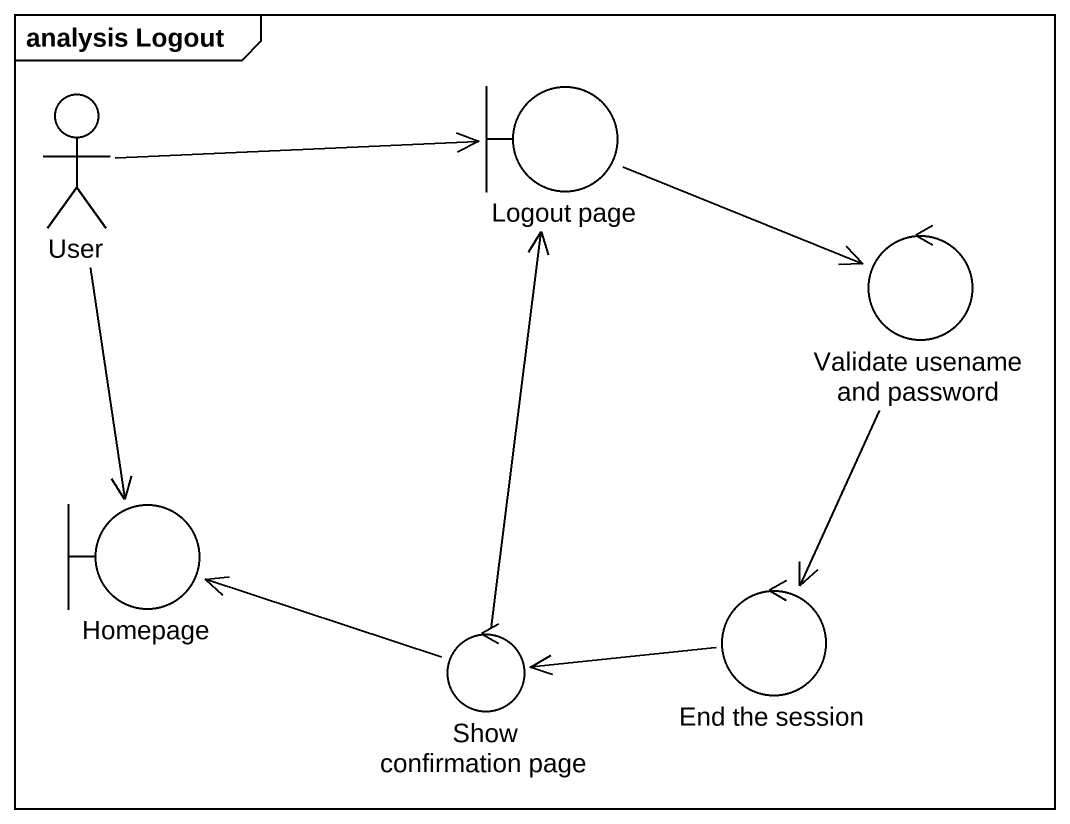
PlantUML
@startuml
mainframe analysis Logout
actor User
boundary "Logout page" as Logout_page
control "Validate usename and password" as Validate_usename_and
boundary Homepage
control "Show confirmation page" as Show_confirmation_page
control "End the session" as End_the_session
User -right-> Logout_page
User --> Homepage
Logout_page -right-> Validate_usename_and
Validate_usename_and --> End_the_session
Show_confirmation_page -up-> Logout_page
Show_confirmation_page -left-> Homepage
End_the_session -left-> Show_confirmation_page
@enduml
